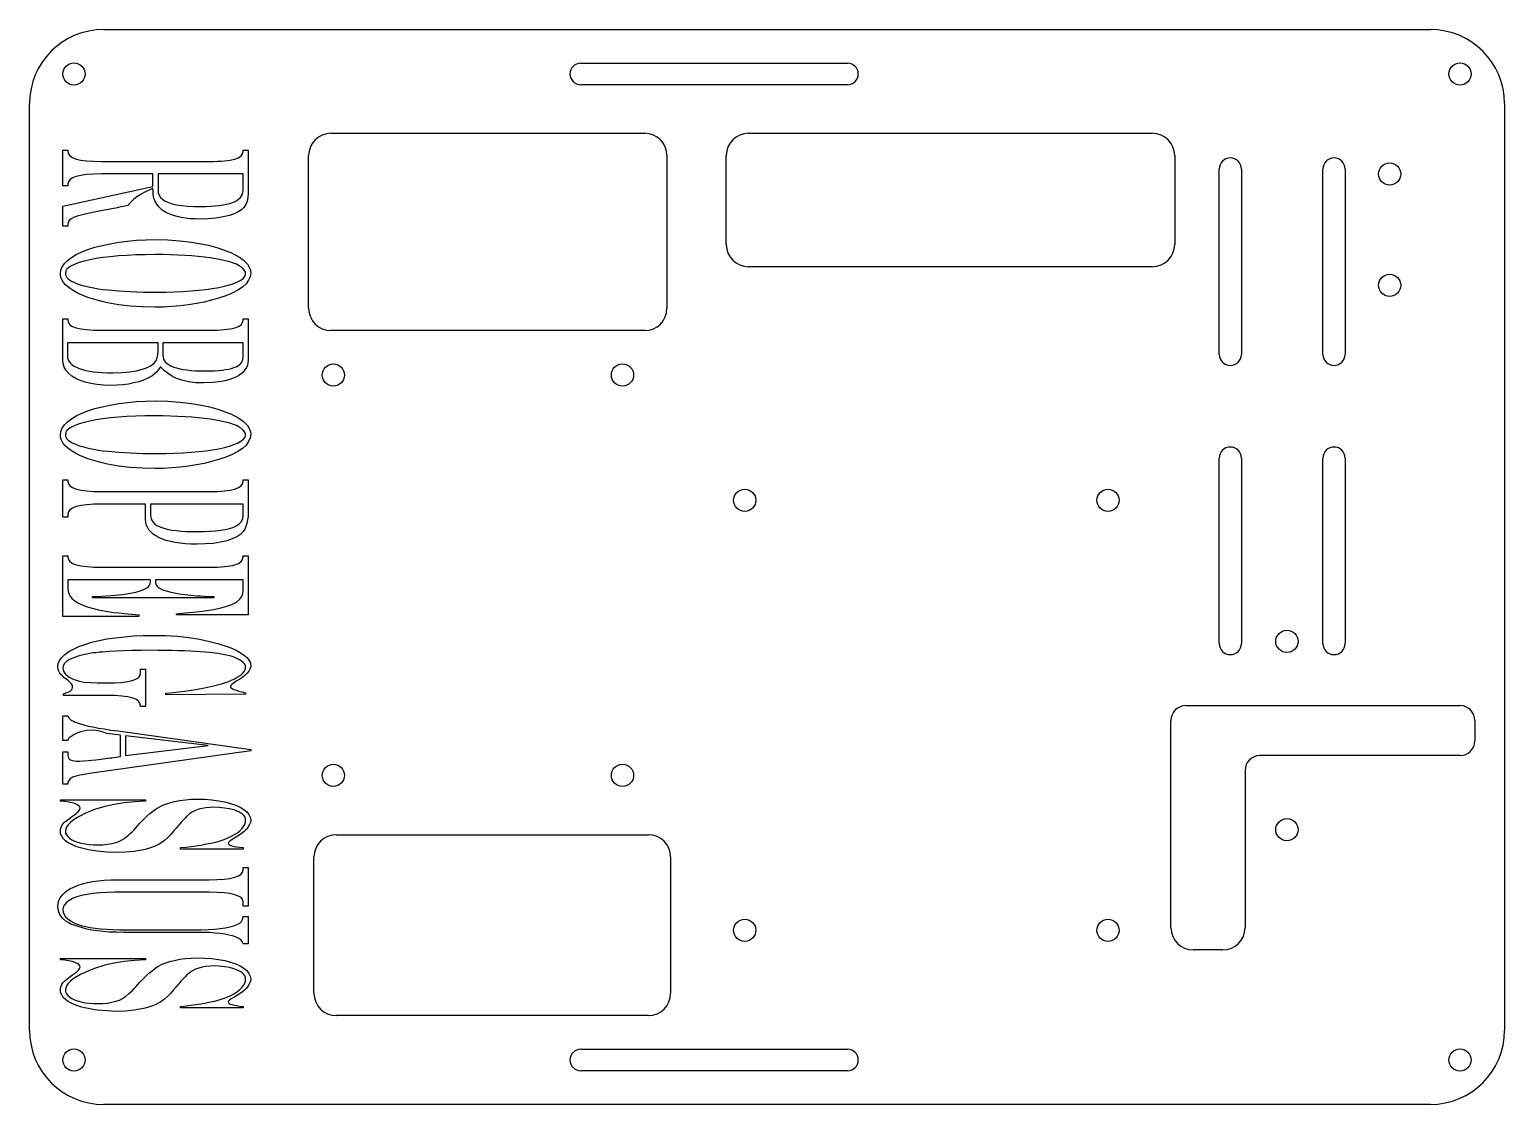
# Model space of a CAD drawing. Header units: millimetres. Extents: x -121 to 78, y -54 to 91.
import ezdxf

# ---------------------------------------------------------------- set-up
doc = ezdxf.new("R2010")
doc.units = ezdxf.units.MM

msp = doc.modelspace()

# ---------------------------------------------------------------- linework, layer by layer
at = {"color": 7, "linetype": 'Continuous', "lineweight": 25}
for p, q in [((-110.89, 91.2), (68.11, 91.2)), ((-46.53, 86.65), (-10.53, 86.65)), ((-10.53, 83.75), (-46.53, 83.75)), ((-120.89, -43.8), (-120.89, 81.2)), ((78.11, 81.2), (78.11, -43.8)), ((-80.23, 77.2), (-37.89, 77.2)), ((-23.89, 77.2), (30.61, 77.2)), ((-83.23, 53.59), (-83.23, 74.2)), ((-34.89, 74.2), (-34.89, 53.59)), ((-26.89, 62.2), (-26.89, 74.2)), ((33.61, 74.2), (33.61, 62.2)), ((39.61, 47.38), (39.61, 72.38)), ((42.61, 72.38), (42.61, 47.38)), ((53.61, 47.38), (53.61, 72.38)), ((56.61, 72.38), (56.61, 47.38)), ((30.61, 59.2), (-23.89, 59.2)), ((-37.89, 50.59), (-80.23, 50.59)), ((39.61, 8.38), (39.61, 33.38)), ((42.61, 33.38), (42.61, 8.38)), ((53.61, 8.38), (53.61, 33.38)), ((56.61, 33.38), (56.61, 8.38)), ((35.11, 0), (72.11, 0)), ((33.11, -29.96), (33.11, -2)), ((74.11, -2), (74.11, -4.74)), ((72.11, -6.74), (45.11, -6.74)), ((43.11, -8.74), (43.11, -29.96)), ((-79.51, -17.41), (-37.39, -17.41)), ((-82.51, -38.8), (-82.51, -20.41)), ((-34.39, -20.41), (-34.39, -38.8)), ((40.11, -32.96), (36.11, -32.96)), ((-37.39, -41.8), (-79.51, -41.8)), ((-46.53, -46.35), (-10.53, -46.35)), ((-10.53, -49.25), (-46.53, -49.25)), ((68.11, -53.8), (-110.89, -53.8))]:
    msp.add_line(p, q, dxfattribs=at)
at = {"color": 7, "linetype": 'Continuous', "flags": 128}
for points in [[(-104.23, 70.01), (-104.23, 71.71), (-104.23, 71.71), (-111.19, 71.71), (-111.19, 71.71), (-112.26, 71.69), (-113.18, 71.63), (-113.96, 71.52), (-114.6, 71.37), (-115.09, 71.18), (-115.44, 70.94), (-115.65, 70.66), (-115.72, 70.33), (-115.72, 70.33), (-115.72, 70.11), (-115.72, 70.11), (-116.39, 70.11), (-116.39, 70.11), (-116.39, 74.94), (-116.39, 74.94), (-115.72, 74.94), (-115.72, 74.94), (-115.72, 74.74), (-115.72, 74.74), (-115.65, 74.43), (-115.44, 74.15), (-115.09, 73.92), (-114.6, 73.73), (-113.96, 73.59), (-113.18, 73.49), (-112.25, 73.42), (-111.17, 73.4), (-111.17, 73.4), (-96.61, 73.4), (-96.61, 73.4), (-96.05, 73.41), (-95.52, 73.42), (-95.04, 73.45), (-94.59, 73.49), (-94.18, 73.53), (-93.81, 73.59), (-93.48, 73.65), (-93.18, 73.73), (-92.69, 73.91), (-92.35, 74.15), (-92.14, 74.42), (-92.07, 74.74), (-92.07, 74.74), (-92.07, 74.94), (-92.07, 74.94), (-91.39, 74.94), (-91.39, 74.94), (-91.39, 69.1), (-91.39, 69.1), (-91.43, 68.54), (-91.53, 68.04), (-91.72, 67.59), (-91.97, 67.21), (-92.31, 66.88), (-92.75, 66.59), (-93.28, 66.33), (-93.92, 66.11), (-93.92, 66.11), (-94.76, 65.91), (-95.75, 65.76), (-96.81, 65.66), (-97.85, 65.63), (-97.85, 65.63), (-98.54, 65.64), (-99.2, 65.68), (-99.83, 65.75), (-100.41, 65.84), (-100.97, 65.96), (-101.48, 66.1), (-101.97, 66.27), (-102.42, 66.47), (-102.42, 66.47), (-102.98, 66.85), (-103.48, 67.34), (-103.88, 67.9), (-104.12, 68.44), (-104.12, 68.44), (-104.17, 68.69), (-104.2, 68.99), (-104.22, 69.34), (-104.23, 69.75), (-104.23, 69.75), (-104.3, 69.75), (-104.3, 69.75), (-104.74, 69.54), (-105.15, 69.34), (-105.51, 69.15), (-105.83, 68.97), (-106.39, 68.61), (-106.86, 68.25), (-107.25, 67.87), (-107.61, 67.44), (-107.61, 67.44), (-108.5, 67.26), (-108.5, 67.26), (-108.91, 67.18), (-109.25, 67.12), (-109.54, 67.06), (-109.79, 67.01), (-110.25, 66.93), (-110.76, 66.83), (-110.76, 66.83), (-111.5, 66.69), (-112.18, 66.55), (-112.81, 66.42), (-113.39, 66.29), (-113.91, 66.16), (-114.34, 66.05), (-114.69, 65.95), (-114.95, 65.86), (-114.95, 65.86), (-115.28, 65.67), (-115.53, 65.45), (-115.67, 65.19), (-115.72, 64.89), (-115.72, 64.89), (-115.72, 64.68), (-115.72, 64.68), (-116.39, 64.68), (-116.39, 64.68), (-116.39, 67.38), (-116.39, 67.38), (-104.23, 70.01)], [(-103.55, 71.71), (-103.55, 69.55), (-103.55, 69.55), (-103.52, 69.19), (-103.4, 68.86), (-103.2, 68.56), (-102.94, 68.3), (-102.58, 68.06), (-102.15, 67.87), (-101.64, 67.7), (-101.05, 67.56), (-100.36, 67.46), (-99.59, 67.38), (-98.73, 67.34), (-97.78, 67.32), (-97.78, 67.32), (-97.09, 67.33), (-96.44, 67.36), (-95.84, 67.4), (-95.28, 67.46), (-94.77, 67.54), (-94.3, 67.63), (-93.88, 67.74), (-93.5, 67.87), (-93.16, 68.02), (-92.87, 68.18), (-92.63, 68.36), (-92.43, 68.56), (-92.27, 68.77), (-92.16, 69), (-92.09, 69.26), (-92.07, 69.52), (-92.07, 69.52), (-92.07, 71.71), (-92.07, 71.71), (-103.55, 71.71)], [(-91.05, 58.37), (-91.12, 57.86), (-91.33, 57.37), (-91.68, 56.91), (-92.17, 56.46), (-92.78, 56.04), (-93.53, 55.64), (-94.41, 55.28), (-95.41, 54.95), (-95.41, 54.95), (-96.34, 54.67), (-97.32, 54.44), (-98.35, 54.22), (-99.43, 54.05), (-100.54, 53.91), (-101.67, 53.82), (-102.81, 53.76), (-103.96, 53.74), (-103.96, 53.74), (-105.66, 53.78), (-107.3, 53.89), (-108.87, 54.08), (-110.37, 54.34), (-111.09, 54.5), (-111.76, 54.67), (-112.4, 54.86), (-113, 55.06), (-113.56, 55.27), (-114.08, 55.5), (-114.57, 55.73), (-115.02, 55.99), (-115.42, 56.25), (-115.77, 56.52), (-116.06, 56.8), (-116.3, 57.08), (-116.49, 57.37), (-116.62, 57.66), (-116.7, 57.96), (-116.73, 58.27), (-116.73, 58.27), (-116.67, 58.73), (-116.49, 59.19), (-116.18, 59.63), (-115.76, 60.05), (-115.22, 60.45), (-114.59, 60.83), (-113.85, 61.19), (-113.01, 61.51), (-112.08, 61.82), (-111.08, 62.08), (-110, 62.31), (-108.86, 62.5), (-107.66, 62.66), (-106.44, 62.77), (-105.18, 62.84), (-103.91, 62.86), (-103.91, 62.86), (-102.22, 62.82), (-100.59, 62.71), (-99.02, 62.52), (-97.51, 62.25), (-96.79, 62.09), (-96.1, 61.92), (-95.46, 61.73), (-94.84, 61.53), (-94.27, 61.32), (-93.75, 61.1), (-93.25, 60.86), (-92.8, 60.61), (-92.39, 60.35), (-92.03, 60.08), (-91.73, 59.81), (-91.49, 59.54), (-91.3, 59.25), (-91.16, 58.97), (-91.08, 58.67), (-91.05, 58.37)], [(-91.73, 58.24), (-91.77, 58.47), (-91.87, 58.71), (-92.05, 58.92), (-92.29, 59.14), (-92.59, 59.34), (-92.96, 59.53), (-93.38, 59.69), (-93.86, 59.85), (-93.86, 59.85), (-94.44, 60), (-95.08, 60.14), (-95.76, 60.27), (-96.5, 60.39), (-97.29, 60.49), (-98.12, 60.58), (-98.99, 60.65), (-99.91, 60.72), (-100.86, 60.77), (-101.86, 60.81), (-102.89, 60.83), (-103.95, 60.83), (-103.95, 60.83), (-105.28, 60.82), (-106.55, 60.79), (-107.75, 60.73), (-108.9, 60.65), (-109.98, 60.55), (-110.98, 60.44), (-111.9, 60.3), (-112.75, 60.14), (-113.5, 59.96), (-114.17, 59.77), (-114.73, 59.56), (-115.21, 59.34), (-115.58, 59.1), (-115.84, 58.85), (-116, 58.58), (-116.05, 58.3), (-116.05, 58.3), (-116.03, 58.11), (-115.96, 57.93), (-115.84, 57.75), (-115.68, 57.58), (-115.47, 57.41), (-115.21, 57.25), (-114.91, 57.1), (-114.56, 56.95), (-114.17, 56.82), (-113.74, 56.68), (-113.27, 56.56), (-112.75, 56.45), (-112.2, 56.34), (-111.61, 56.24), (-110.97, 56.15), (-110.3, 56.07), (-108.85, 55.94), (-107.27, 55.85), (-105.56, 55.79), (-103.72, 55.77), (-103.72, 55.77), (-102.51, 55.78), (-101.33, 55.81), (-100.2, 55.86), (-99.1, 55.94), (-98.06, 56.03), (-97.09, 56.14), (-96.19, 56.27), (-95.36, 56.42), (-94.6, 56.58), (-93.92, 56.76), (-93.33, 56.96), (-92.82, 57.18), (-92.82, 57.18), (-92.38, 57.41), (-92.03, 57.68), (-91.8, 57.97), (-91.73, 58.24)], [(-91.39, 52.19), (-91.39, 46.58), (-91.39, 46.58), (-91.42, 46.25), (-91.5, 45.92), (-91.63, 45.61), (-91.82, 45.29), (-92.06, 45), (-92.33, 44.75), (-92.63, 44.52), (-92.97, 44.33), (-92.97, 44.33), (-93.4, 44.15), (-93.87, 43.99), (-94.38, 43.85), (-94.94, 43.73), (-96.14, 43.57), (-97.42, 43.52), (-97.42, 43.52), (-98.46, 43.56), (-99.43, 43.69), (-100.32, 43.9), (-101.15, 44.19), (-101.15, 44.19), (-101.73, 44.47), (-102.2, 44.78), (-102.66, 45.16), (-103.17, 45.67), (-103.17, 45.67), (-103.24, 45.67), (-103.24, 45.67), (-103.49, 45.32), (-103.77, 45), (-104.08, 44.71), (-104.4, 44.46), (-104.4, 44.46), (-104.93, 44.16), (-105.51, 43.91), (-106.13, 43.69), (-106.8, 43.52), (-107.52, 43.37), (-108.29, 43.28), (-109.1, 43.22), (-109.96, 43.2), (-109.96, 43.2), (-110.91, 43.23), (-111.79, 43.3), (-112.61, 43.43), (-113.37, 43.62), (-114.05, 43.85), (-114.65, 44.12), (-115.17, 44.44), (-115.6, 44.81), (-115.95, 45.22), (-116.2, 45.65), (-116.34, 46.13), (-116.39, 46.64), (-116.39, 46.64), (-116.39, 52.19), (-116.39, 52.19), (-115.72, 52.19), (-115.72, 52.19), (-115.72, 51.97), (-115.72, 51.97), (-115.65, 51.66), (-115.44, 51.38), (-115.09, 51.15), (-114.6, 50.96), (-113.97, 50.82), (-113.19, 50.72), (-112.25, 50.65), (-111.18, 50.63), (-111.18, 50.63), (-96.64, 50.63), (-96.64, 50.63), (-96.08, 50.64), (-95.56, 50.65), (-95.07, 50.68), (-94.62, 50.72), (-94.21, 50.76), (-93.83, 50.82), (-93.5, 50.88), (-93.2, 50.96), (-92.7, 51.15), (-92.35, 51.38), (-92.14, 51.66), (-92.07, 51.97), (-92.07, 51.97), (-92.07, 52.19), (-92.07, 52.19), (-91.39, 52.19)], [(-103.55, 48.94), (-115.78, 48.94), (-115.78, 48.94), (-115.78, 47.18), (-115.78, 47.18), (-115.76, 46.91), (-115.68, 46.66), (-115.56, 46.42), (-115.38, 46.2), (-115.16, 46), (-114.89, 45.81), (-114.56, 45.64), (-114.18, 45.48), (-113.76, 45.34), (-113.3, 45.22), (-112.79, 45.12), (-112.24, 45.04), (-111.66, 44.97), (-111.02, 44.92), (-110.35, 44.9), (-109.63, 44.89), (-109.63, 44.89), (-108.44, 44.92), (-107.37, 45.01), (-106.44, 45.16), (-105.63, 45.37), (-105.63, 45.37), (-105.09, 45.56), (-104.64, 45.77), (-104.28, 46), (-104.01, 46.26), (-103.81, 46.55), (-103.66, 46.9), (-103.58, 47.32), (-103.55, 47.8), (-103.55, 47.8), (-103.55, 48.94)], [(-92.07, 48.94), (-102.88, 48.94), (-102.88, 48.94), (-102.88, 47.24), (-102.88, 47.24), (-102.86, 46.99), (-102.79, 46.75), (-102.68, 46.53), (-102.52, 46.32), (-102.32, 46.14), (-102.07, 45.96), (-101.78, 45.81), (-101.44, 45.67), (-101.06, 45.55), (-100.63, 45.44), (-100.16, 45.35), (-99.65, 45.28), (-99.09, 45.22), (-98.48, 45.18), (-97.83, 45.16), (-97.13, 45.15), (-97.13, 45.15), (-96.51, 45.15), (-95.93, 45.17), (-95.39, 45.21), (-94.89, 45.26), (-94.43, 45.32), (-94.02, 45.39), (-93.64, 45.48), (-93.31, 45.59), (-93.02, 45.71), (-92.77, 45.84), (-92.55, 46), (-92.38, 46.16), (-92.24, 46.34), (-92.15, 46.53), (-92.09, 46.75), (-92.07, 46.97), (-92.07, 46.97), (-92.07, 48.94)], [(-91.05, 36.62), (-91.12, 36.11), (-91.33, 35.61), (-91.68, 35.15), (-92.17, 34.7), (-92.78, 34.28), (-93.53, 33.89), (-94.41, 33.52), (-95.41, 33.19), (-95.41, 33.19), (-96.34, 32.92), (-97.32, 32.68), (-98.35, 32.47), (-99.43, 32.29), (-100.54, 32.16), (-101.67, 32.06), (-102.81, 32), (-103.96, 31.98), (-103.96, 31.98), (-105.66, 32.02), (-107.3, 32.14), (-108.87, 32.32), (-110.37, 32.58), (-111.09, 32.74), (-111.76, 32.92), (-112.4, 33.1), (-113, 33.3), (-113.56, 33.51), (-114.08, 33.74), (-114.57, 33.98), (-115.02, 34.23), (-115.42, 34.5), (-115.77, 34.76), (-116.06, 35.04), (-116.3, 35.32), (-116.49, 35.61), (-116.62, 35.9), (-116.7, 36.21), (-116.73, 36.51), (-116.73, 36.51), (-116.67, 36.98), (-116.49, 37.43), (-116.18, 37.87), (-115.76, 38.29), (-115.22, 38.7), (-114.59, 39.08), (-113.85, 39.43), (-113.01, 39.76), (-112.08, 40.06), (-111.08, 40.32), (-110, 40.55), (-108.86, 40.75), (-107.66, 40.9), (-106.44, 41.01), (-105.18, 41.08), (-103.91, 41.1), (-103.91, 41.1), (-102.22, 41.07), (-100.59, 40.95), (-99.02, 40.76), (-97.51, 40.49), (-96.79, 40.33), (-96.1, 40.16), (-95.46, 39.97), (-94.84, 39.77), (-94.27, 39.56), (-93.75, 39.34), (-93.25, 39.1), (-92.8, 38.85), (-92.39, 38.59), (-92.03, 38.32), (-91.73, 38.05), (-91.49, 37.78), (-91.3, 37.49), (-91.16, 37.21), (-91.08, 36.91), (-91.05, 36.62)], [(-91.73, 36.49), (-91.77, 36.72), (-91.87, 36.95), (-92.05, 37.17), (-92.29, 37.38), (-92.59, 37.58), (-92.96, 37.77), (-93.38, 37.94), (-93.86, 38.09), (-93.86, 38.09), (-94.44, 38.24), (-95.08, 38.39), (-95.76, 38.51), (-96.5, 38.63), (-97.29, 38.73), (-98.12, 38.82), (-98.99, 38.9), (-99.91, 38.96), (-100.86, 39.01), (-101.86, 39.05), (-102.89, 39.07), (-103.95, 39.08), (-103.95, 39.08), (-105.28, 39.07), (-106.55, 39.03), (-107.75, 38.98), (-108.9, 38.9), (-109.98, 38.8), (-110.98, 38.68), (-111.9, 38.54), (-112.75, 38.38), (-113.5, 38.21), (-114.17, 38.02), (-114.73, 37.8), (-115.21, 37.58), (-115.58, 37.35), (-115.84, 37.09), (-116, 36.82), (-116.05, 36.54), (-116.05, 36.54), (-116.03, 36.35), (-115.96, 36.17), (-115.84, 35.99), (-115.68, 35.82), (-115.47, 35.66), (-115.21, 35.5), (-114.91, 35.35), (-114.56, 35.2), (-114.17, 35.06), (-113.74, 34.93), (-113.27, 34.8), (-112.75, 34.69), (-112.2, 34.58), (-111.61, 34.48), (-110.97, 34.39), (-110.3, 34.32), (-108.85, 34.18), (-107.27, 34.09), (-105.56, 34.03), (-103.72, 34.01), (-103.72, 34.01), (-102.51, 34.02), (-101.33, 34.05), (-100.2, 34.1), (-99.1, 34.18), (-98.06, 34.27), (-97.09, 34.38), (-96.19, 34.51), (-95.36, 34.66), (-94.6, 34.83), (-93.92, 35.01), (-93.33, 35.21), (-92.82, 35.42), (-92.82, 35.42), (-92.38, 35.66), (-92.03, 35.93), (-91.8, 36.21), (-91.73, 36.49)], [(-91.39, 30.46), (-91.39, 25.93), (-91.39, 25.93), (-91.41, 25.5), (-91.49, 25.04), (-91.59, 24.58), (-91.71, 24.16), (-91.86, 23.81), (-92.03, 23.52), (-92.03, 23.52), (-92.4, 23.13), (-92.91, 22.78), (-93.53, 22.48), (-94.28, 22.23), (-95.14, 22.03), (-96.1, 21.89), (-97.16, 21.81), (-98.31, 21.78), (-98.31, 21.78), (-99.11, 21.8), (-99.86, 21.84), (-100.58, 21.91), (-101.25, 22), (-101.86, 22.13), (-102.43, 22.28), (-102.95, 22.46), (-103.42, 22.66), (-103.84, 22.89), (-104.2, 23.14), (-104.52, 23.42), (-104.78, 23.72), (-104.98, 24.05), (-105.13, 24.39), (-105.21, 24.76), (-105.24, 25.14), (-105.24, 25.14), (-105.24, 27.19), (-105.24, 27.19), (-111.15, 27.19), (-111.15, 27.19), (-112.22, 27.16), (-113.15, 27.1), (-113.93, 26.99), (-114.58, 26.84), (-115.07, 26.65), (-115.43, 26.41), (-115.64, 26.13), (-115.72, 25.81), (-115.72, 25.81), (-115.72, 25.43), (-115.72, 25.43), (-116.39, 25.43), (-116.39, 25.43), (-116.39, 30.47), (-116.39, 30.47), (-115.72, 30.47), (-115.72, 30.47), (-115.72, 30.22), (-115.72, 30.22), (-115.64, 29.9), (-115.43, 29.63), (-115.07, 29.4), (-114.57, 29.21), (-113.93, 29.06), (-113.14, 28.96), (-112.21, 28.9), (-111.14, 28.87), (-111.14, 28.87), (-96.61, 28.87), (-96.61, 28.87), (-95.54, 28.9), (-94.62, 28.96), (-93.84, 29.06), (-93.2, 29.21), (-92.71, 29.4), (-92.35, 29.63), (-92.14, 29.9), (-92.07, 30.22), (-92.07, 30.22), (-92.07, 30.46), (-92.07, 30.46), (-91.39, 30.46)], [(-92.07, 27.19), (-104.57, 27.19), (-104.57, 27.19), (-104.57, 25.67), (-104.57, 25.67), (-104.54, 25.4), (-104.47, 25.14), (-104.35, 24.91), (-104.18, 24.69), (-103.96, 24.49), (-103.7, 24.31), (-103.39, 24.15), (-103.03, 24.01), (-102.62, 23.88), (-102.16, 23.77), (-101.64, 23.68), (-101.07, 23.61), (-100.45, 23.54), (-99.78, 23.5), (-99.06, 23.48), (-98.28, 23.47), (-98.28, 23.47), (-97.38, 23.48), (-96.54, 23.52), (-95.78, 23.57), (-95.1, 23.65), (-94.48, 23.76), (-93.93, 23.89), (-93.45, 24.04), (-93.05, 24.21), (-93.05, 24.21), (-92.6, 24.5), (-92.3, 24.84), (-92.12, 25.24), (-92.07, 25.73), (-92.07, 25.73), (-92.07, 27.19)], [(-91.39, 20.21), (-91.39, 12.24), (-91.39, 12.24), (-101.04, 12.24), (-101.04, 12.24), (-101.04, 12.4), (-101.04, 12.4), (-99.86, 12.5), (-98.83, 12.6), (-97.96, 12.69), (-97.26, 12.78), (-96.03, 12.98), (-94.88, 13.23), (-94.88, 13.23), (-94.26, 13.4), (-93.73, 13.58), (-93.31, 13.76), (-92.97, 13.95), (-92.97, 13.95), (-92.58, 14.3), (-92.29, 14.67), (-92.12, 15.08), (-92.07, 15.53), (-92.07, 15.53), (-92.07, 16.98), (-92.07, 16.98), (-103.89, 16.98), (-103.89, 16.98), (-103.89, 16.59), (-103.89, 16.59), (-103.85, 16.38), (-103.73, 16.18), (-103.54, 15.99), (-103.26, 15.81), (-102.9, 15.64), (-102.47, 15.49), (-101.95, 15.34), (-101.36, 15.21), (-101.36, 15.21), (-100.68, 15.09), (-99.94, 14.98), (-99.13, 14.89), (-98.26, 14.82), (-98.26, 14.82), (-97.84, 14.79), (-97.31, 14.76), (-96.71, 14.73), (-96, 14.7), (-96, 14.7), (-96, 14.52), (-96, 14.52), (-112.4, 14.52), (-112.4, 14.52), (-112.4, 14.7), (-112.4, 14.7), (-111.12, 14.77), (-109.91, 14.85), (-109.35, 14.9), (-108.85, 14.94), (-108.4, 14.99), (-108.01, 15.05), (-107.28, 15.17), (-106.55, 15.32), (-106.55, 15.32), (-106.08, 15.45), (-105.68, 15.59), (-105.34, 15.74), (-105.06, 15.9), (-104.85, 16.07), (-104.69, 16.26), (-104.6, 16.47), (-104.57, 16.68), (-104.57, 16.68), (-104.57, 16.98), (-104.57, 16.98), (-115.72, 16.98), (-115.72, 16.98), (-115.72, 15.77), (-115.72, 15.77), (-115.65, 15.26), (-115.46, 14.8), (-115.12, 14.39), (-114.65, 14.03), (-114.36, 13.86), (-114.03, 13.69), (-113.65, 13.54), (-113.23, 13.38), (-113.23, 13.38), (-112.45, 13.14), (-111.57, 12.92), (-110.61, 12.74), (-109.54, 12.58), (-109.54, 12.58), (-108.85, 12.5), (-108.06, 12.41), (-107.14, 12.33), (-106.12, 12.24), (-106.12, 12.24), (-106.12, 12.04), (-106.12, 12.04), (-116.39, 12.04), (-116.39, 12.04), (-116.39, 20.2), (-116.39, 20.2), (-115.72, 20.21), (-115.72, 20.21), (-115.72, 20.01), (-115.72, 20.01), (-115.64, 19.7), (-115.43, 19.43), (-115.07, 19.19), (-114.57, 19.01), (-113.93, 18.86), (-113.14, 18.76), (-112.21, 18.69), (-111.14, 18.67), (-111.14, 18.67), (-96.61, 18.67), (-96.61, 18.67), (-96.05, 18.68), (-95.52, 18.69), (-95.03, 18.72), (-94.58, 18.76), (-94.18, 18.8), (-93.8, 18.86), (-93.47, 18.92), (-93.18, 19), (-92.69, 19.18), (-92.34, 19.42), (-92.14, 19.69), (-92.07, 20.01), (-92.07, 20.01), (-92.07, 20.21), (-92.07, 20.21), (-91.39, 20.21)], [(-91.73, 1.74), (-91.73, 1.53), (-91.73, 1.53), (-102.48, 1.47), (-102.48, 1.47), (-102.48, 1.66), (-102.48, 1.66), (-101.55, 1.75), (-100.71, 1.85), (-99.97, 1.93), (-99.34, 2.02), (-98.24, 2.2), (-97.29, 2.39), (-97.29, 2.39), (-96.07, 2.65), (-94.99, 2.94), (-94.04, 3.27), (-93.22, 3.63), (-92.87, 3.82), (-92.57, 4.01), (-92.31, 4.2), (-92.1, 4.39), (-91.94, 4.59), (-91.82, 4.78), (-91.75, 4.98), (-91.73, 5.18), (-91.73, 5.18), (-91.76, 5.39), (-91.86, 5.59), (-92.03, 5.79), (-92.27, 6), (-92.56, 6.19), (-92.9, 6.37), (-93.28, 6.53), (-93.7, 6.66), (-93.7, 6.66), (-94.52, 6.85), (-95.48, 7.02), (-96.58, 7.16), (-97.82, 7.27), (-98.5, 7.31), (-99.22, 7.35), (-100, 7.38), (-100.82, 7.41), (-101.69, 7.43), (-102.61, 7.44), (-103.58, 7.45), (-104.59, 7.46), (-104.59, 7.46), (-105.82, 7.45), (-107.05, 7.42), (-108.2, 7.39), (-109.22, 7.34), (-110.15, 7.29), (-111.06, 7.22), (-111.5, 7.19), (-111.89, 7.14), (-112.24, 7.1), (-112.55, 7.06), (-112.55, 7.06), (-113.42, 6.9), (-114.17, 6.71), (-114.83, 6.5), (-115.39, 6.25), (-115.84, 5.98), (-116.15, 5.69), (-116.33, 5.39), (-116.39, 5.07), (-116.39, 5.07), (-116.36, 4.86), (-116.3, 4.65), (-116.17, 4.44), (-116.01, 4.22), (-115.56, 3.85), (-115, 3.55), (-115, 3.55), (-114.34, 3.34), (-113.58, 3.18), (-112.71, 3.1), (-111.75, 3.06), (-111.75, 3.06), (-110.46, 3.06), (-110.46, 3.06), (-109.39, 3.08), (-108.47, 3.14), (-107.69, 3.24), (-107.05, 3.38), (-106.56, 3.55), (-106.2, 3.77), (-105.99, 4.02), (-105.92, 4.32), (-105.92, 4.32), (-105.92, 4.92), (-105.92, 4.92), (-105.24, 4.92), (-105.24, 4.92), (-105.24, -0.14), (-105.24, -0.14), (-105.92, -0.14), (-105.92, -0.14), (-105.92, 0.03), (-105.92, 0.03), (-105.99, 0.35), (-106.2, 0.62), (-106.55, 0.86), (-107.04, 1.04), (-107.67, 1.19), (-108.45, 1.29), (-109.38, 1.35), (-110.46, 1.37), (-110.46, 1.37), (-116.32, 1.37), (-116.32, 1.37), (-116.32, 1.59), (-116.32, 1.59), (-115.97, 1.71), (-115.69, 1.82), (-115.47, 1.92), (-115.32, 2.02), (-115.13, 2.22), (-115.07, 2.48), (-115.07, 2.48), (-115.11, 2.71), (-115.22, 2.93), (-115.32, 3.04), (-115.46, 3.18), (-115.65, 3.33), (-115.87, 3.51), (-115.87, 3.51), (-116.2, 3.77), (-116.46, 4.01), (-116.67, 4.21), (-116.82, 4.39), (-117, 4.76), (-117.07, 5.21), (-117.07, 5.21), (-117.01, 5.66), (-116.83, 6.08), (-116.53, 6.5), (-116.12, 6.9), (-115.59, 7.28), (-114.97, 7.63), (-114.24, 7.96), (-113.41, 8.26), (-112.5, 8.54), (-111.51, 8.78), (-110.44, 8.99), (-109.3, 9.16), (-108.09, 9.3), (-106.84, 9.4), (-105.54, 9.46), (-104.2, 9.48), (-104.2, 9.48), (-102.56, 9.45), (-100.94, 9.35), (-99.39, 9.18), (-97.95, 8.96), (-96.61, 8.67), (-95.33, 8.33), (-95.33, 8.33), (-94.67, 8.13), (-94.07, 7.92), (-93.52, 7.7), (-93.02, 7.47), (-92.58, 7.23), (-92.19, 6.98), (-91.86, 6.73), (-91.57, 6.47), (-91.34, 6.2), (-91.18, 5.94), (-91.08, 5.68), (-91.05, 5.41), (-91.05, 5.41), (-91.08, 5.15), (-91.17, 4.9), (-91.31, 4.64), (-91.52, 4.39), (-91.78, 4.13), (-92.12, 3.86), (-92.53, 3.58), (-93.01, 3.29), (-93.01, 3.29), (-93.35, 3.05), (-93.6, 2.86), (-93.75, 2.7), (-93.79, 2.58), (-93.79, 2.58), (-93.76, 2.48), (-93.67, 2.38), (-93.52, 2.28), (-93.31, 2.18), (-93.03, 2.08), (-92.67, 1.97), (-92.24, 1.85), (-91.73, 1.74)], [(-91.05, -5.92), (-91.05, -6.1), (-91.05, -6.1), (-112.8, -9.17), (-112.8, -9.17), (-113.29, -9.24), (-113.73, -9.32), (-114.12, -9.4), (-114.47, -9.49), (-114.78, -9.58), (-115.04, -9.67), (-115.26, -9.78), (-115.42, -9.88), (-115.64, -10.13), (-115.72, -10.41), (-115.72, -10.41), (-115.72, -10.6), (-115.72, -10.6), (-116.39, -10.6), (-116.39, -10.6), (-116.39, -6.22), (-116.39, -6.22), (-115.72, -6.22), (-115.72, -6.22), (-115.72, -6.73), (-115.72, -6.73), (-115.69, -6.91), (-115.62, -7.07), (-115.5, -7.2), (-115.34, -7.3), (-115.12, -7.38), (-114.84, -7.43), (-114.53, -7.47), (-114.15, -7.48), (-114.15, -7.48), (-113.6, -7.46), (-112.94, -7.41), (-112.52, -7.36), (-111.94, -7.29), (-111.22, -7.21), (-110.36, -7.1), (-110.36, -7.1), (-110.22, -7.08), (-110.01, -7.05), (-109.77, -7.02), (-109.53, -6.99), (-109.53, -6.99), (-108.62, -6.88), (-108.62, -6.88), (-108.62, -3.98), (-108.62, -3.98), (-110.47, -3.76), (-110.47, -3.76), (-110.94, -3.57), (-111.42, -3.43), (-111.89, -3.34), (-112.37, -3.32), (-112.37, -3.32), (-113.19, -3.37), (-113.99, -3.54), (-114.37, -3.66), (-114.69, -3.79), (-114.97, -3.94), (-115.2, -4.1), (-115.2, -4.1), (-115.44, -4.25), (-115.58, -4.37), (-115.66, -4.52), (-115.72, -4.71), (-115.72, -4.71), (-116.39, -4.71), (-116.39, -4.71), (-116.39, -1.38), (-116.39, -1.38), (-115.72, -1.38), (-115.72, -1.38), (-115.55, -1.68), (-115.32, -1.9), (-115.17, -2), (-114.97, -2.1), (-114.72, -2.21), (-114.43, -2.33), (-114.43, -2.33), (-114.03, -2.47), (-113.54, -2.61), (-112.98, -2.75), (-112.33, -2.88), (-111.6, -3.02), (-110.8, -3.15), (-109.91, -3.29), (-108.94, -3.42), (-108.94, -3.42), (-91.05, -5.92)], [(-96.8, -5.4), (-107.94, -4.09), (-107.94, -4.09), (-107.94, -6.72), (-107.94, -6.72), (-96.8, -5.4)], [(-92.07, -19.15), (-92.07, -19.34), (-92.07, -19.34), (-100.51, -19.34), (-100.51, -19.34), (-100.51, -19.15), (-100.51, -19.15), (-99.77, -19.07), (-99.07, -18.98), (-98.41, -18.89), (-97.79, -18.8), (-97.22, -18.7), (-96.69, -18.6), (-96.2, -18.5), (-95.75, -18.4), (-95.75, -18.4), (-95.18, -18.23), (-94.63, -18.05), (-94.13, -17.85), (-93.66, -17.63), (-93.23, -17.39), (-92.85, -17.14), (-92.53, -16.88), (-92.25, -16.6), (-92.02, -16.31), (-91.86, -16.02), (-91.76, -15.73), (-91.73, -15.44), (-91.73, -15.44), (-91.76, -15.23), (-91.83, -15.02), (-91.96, -14.83), (-92.14, -14.65), (-92.36, -14.49), (-92.63, -14.34), (-92.95, -14.2), (-93.32, -14.07), (-93.32, -14.07), (-93.92, -13.92), (-94.59, -13.81), (-95.28, -13.73), (-95.94, -13.7), (-95.94, -13.7), (-96.53, -13.72), (-97.08, -13.77), (-97.59, -13.86), (-98.06, -13.98), (-98.06, -13.98), (-98.5, -14.13), (-98.91, -14.34), (-99.31, -14.61), (-99.7, -14.95), (-99.91, -15.16), (-100.13, -15.39), (-100.39, -15.67), (-100.66, -15.99), (-100.66, -15.99), (-100.81, -16.15), (-100.88, -16.25), (-100.88, -16.25), (-101.09, -16.51), (-101.09, -16.51), (-101.45, -16.92), (-101.45, -16.92), (-101.88, -17.41), (-102.29, -17.82), (-102.68, -18.17), (-103.04, -18.45), (-103.41, -18.68), (-103.83, -18.89), (-104.31, -19.08), (-104.85, -19.26), (-104.85, -19.26), (-105.28, -19.39), (-105.75, -19.5), (-106.26, -19.6), (-106.79, -19.68), (-107.94, -19.78), (-109.19, -19.82), (-109.19, -19.82), (-110.46, -19.78), (-111.74, -19.65), (-112.36, -19.56), (-112.94, -19.45), (-113.48, -19.33), (-113.99, -19.19), (-113.99, -19.19), (-114.63, -18.98), (-115.19, -18.75), (-115.66, -18.5), (-116.04, -18.23), (-116.34, -17.93), (-116.55, -17.61), (-116.69, -17.28), (-116.73, -16.92), (-116.73, -16.92), (-116.71, -16.67), (-116.64, -16.42), (-116.53, -16.19), (-116.38, -15.97), (-116.16, -15.74), (-115.87, -15.48), (-115.5, -15.21), (-115.07, -14.91), (-115.07, -14.91), (-114.8, -14.71), (-114.58, -14.54), (-114.41, -14.39), (-114.28, -14.27), (-114.13, -14.05), (-114.07, -13.85), (-114.07, -13.85), (-114.12, -13.67), (-114.25, -13.5), (-114.46, -13.36), (-114.77, -13.22), (-115.15, -13.1), (-115.6, -13), (-116.13, -12.92), (-116.73, -12.87), (-116.73, -12.87), (-116.73, -12.69), (-116.73, -12.69), (-105.24, -12.69), (-105.24, -12.69), (-105.24, -12.87), (-105.24, -12.87), (-106.72, -12.96), (-108.13, -13.11), (-109.47, -13.32), (-110.74, -13.6), (-110.74, -13.6), (-112.14, -14.03), (-113.43, -14.56), (-114.02, -14.85), (-114.54, -15.15), (-114.99, -15.45), (-115.37, -15.75), (-115.67, -16.06), (-115.88, -16.36), (-116.01, -16.66), (-116.05, -16.95), (-116.05, -16.95), (-116.02, -17.19), (-115.91, -17.44), (-115.74, -17.66), (-115.49, -17.89), (-115.18, -18.09), (-114.81, -18.26), (-114.4, -18.41), (-113.92, -18.55), (-113.4, -18.65), (-112.85, -18.72), (-112.26, -18.77), (-111.65, -18.78), (-111.65, -18.78), (-110.99, -18.76), (-110.37, -18.7), (-109.78, -18.6), (-109.23, -18.46), (-109.23, -18.46), (-108.77, -18.29), (-108.35, -18.08), (-107.93, -17.81), (-107.52, -17.47), (-107.3, -17.27), (-107.05, -17.03), (-106.79, -16.76), (-106.51, -16.45), (-106.51, -16.45), (-106.03, -15.92), (-106.03, -15.92), (-105.51, -15.38), (-105.04, -14.93), (-104.64, -14.57), (-104.3, -14.3), (-104.3, -14.3), (-103.65, -13.83), (-103, -13.47), (-102.65, -13.32), (-102.25, -13.18), (-101.82, -13.06), (-101.34, -12.94), (-101.34, -12.94), (-100.62, -12.8), (-99.85, -12.69), (-99.06, -12.63), (-98.23, -12.61), (-98.23, -12.61), (-97.22, -12.63), (-96.27, -12.7), (-95.38, -12.82), (-94.53, -12.98), (-93.76, -13.18), (-93.07, -13.41), (-92.48, -13.68), (-91.98, -14), (-91.57, -14.33), (-91.29, -14.69), (-91.11, -15.06), (-91.05, -15.45), (-91.05, -15.45), (-91.09, -15.75), (-91.2, -16.05), (-91.38, -16.36), (-91.62, -16.67), (-91.95, -16.99), (-92.34, -17.3), (-92.81, -17.62), (-93.34, -17.94), (-93.34, -17.94), (-93.67, -18.15), (-93.9, -18.32), (-94.05, -18.46), (-94.09, -18.56), (-94.09, -18.56), (-94.06, -18.66), (-93.97, -18.75), (-93.81, -18.84), (-93.59, -18.91), (-93.3, -18.98), (-92.95, -19.05), (-92.54, -19.1), (-92.07, -19.15)], [(-91.39, -21.85), (-91.39, -27.03), (-91.39, -27.03), (-92.07, -27.03), (-92.07, -27.03), (-92.07, -26.47), (-92.07, -26.47), (-92.14, -26.16), (-92.35, -25.9), (-92.7, -25.68), (-93.19, -25.5), (-93.83, -25.36), (-94.62, -25.26), (-95.55, -25.2), (-96.64, -25.18), (-96.64, -25.18), (-109.39, -25.18), (-109.39, -25.18), (-110.44, -25.2), (-111.42, -25.25), (-112.32, -25.34), (-113.14, -25.46), (-113.87, -25.62), (-114.52, -25.81), (-115.08, -26.03), (-115.55, -26.28), (-115.92, -26.56), (-116.18, -26.86), (-116.34, -27.2), (-116.39, -27.55), (-116.39, -27.55), (-116.35, -27.87), (-116.23, -28.17), (-116.02, -28.47), (-115.74, -28.75), (-115.38, -29.02), (-114.96, -29.25), (-114.47, -29.47), (-113.93, -29.65), (-113.93, -29.65), (-113.35, -29.79), (-112.72, -29.91), (-112.03, -30.01), (-111.29, -30.09), (-110.49, -30.16), (-109.64, -30.21), (-108.73, -30.24), (-107.77, -30.25), (-107.77, -30.25), (-98.78, -30.25), (-98.78, -30.25), (-97.74, -30.24), (-96.79, -30.21), (-95.93, -30.15), (-95.15, -30.07), (-94.46, -29.97), (-93.86, -29.85), (-93.34, -29.7), (-92.91, -29.53), (-92.91, -29.53), (-92.53, -29.33), (-92.28, -29.11), (-92.14, -28.84), (-92.07, -28.46), (-92.07, -28.46), (-91.39, -28.46), (-91.39, -28.46), (-91.39, -32.13), (-91.39, -32.13), (-92.07, -32.13), (-92.07, -32.13), (-92.19, -31.83), (-92.37, -31.6), (-92.66, -31.4), (-93.09, -31.2), (-93.09, -31.2), (-93.51, -31.06), (-93.99, -30.94), (-94.54, -30.83), (-95.15, -30.74), (-95.83, -30.67), (-96.55, -30.62), (-97.34, -30.6), (-98.18, -30.59), (-98.18, -30.59), (-108.2, -30.59), (-108.2, -30.59), (-109.17, -30.57), (-110.08, -30.54), (-110.94, -30.47), (-111.73, -30.39), (-112.47, -30.28), (-113.14, -30.15), (-113.76, -29.99), (-114.32, -29.8), (-114.32, -29.8), (-114.85, -29.63), (-115.31, -29.46), (-115.68, -29.27), (-115.98, -29.08), (-115.98, -29.08), (-116.45, -28.65), (-116.79, -28.17), (-117, -27.66), (-117.07, -27.11), (-117.07, -27.11), (-117.03, -26.69), (-116.92, -26.3), (-116.74, -25.93), (-116.49, -25.58), (-116.17, -25.24), (-115.79, -24.94), (-115.35, -24.67), (-114.84, -24.44), (-114.84, -24.44), (-114.31, -24.21), (-113.72, -24.02), (-113.07, -23.86), (-112.37, -23.73), (-111.61, -23.62), (-110.81, -23.55), (-109.94, -23.51), (-109.02, -23.49), (-109.02, -23.49), (-96.64, -23.49), (-96.64, -23.49), (-95.57, -23.47), (-94.64, -23.41), (-93.85, -23.3), (-93.21, -23.15), (-92.71, -22.97), (-92.35, -22.74), (-92.14, -22.47), (-92.07, -22.15), (-92.07, -22.15), (-92.07, -21.85), (-92.07, -21.85), (-91.39, -21.85)], [(-92.07, -40.57), (-92.07, -40.76), (-92.07, -40.76), (-100.51, -40.76), (-100.51, -40.76), (-100.51, -40.57), (-100.51, -40.57), (-99.77, -40.49), (-99.07, -40.4), (-98.41, -40.31), (-97.79, -40.22), (-97.22, -40.12), (-96.69, -40.02), (-96.2, -39.92), (-95.75, -39.82), (-95.75, -39.82), (-95.18, -39.65), (-94.63, -39.47), (-94.13, -39.27), (-93.66, -39.05), (-93.23, -38.81), (-92.85, -38.56), (-92.53, -38.3), (-92.25, -38.02), (-92.02, -37.73), (-91.86, -37.44), (-91.76, -37.15), (-91.73, -36.86), (-91.73, -36.86), (-91.76, -36.64), (-91.83, -36.44), (-91.96, -36.25), (-92.14, -36.07), (-92.36, -35.91), (-92.63, -35.76), (-92.95, -35.62), (-93.32, -35.49), (-93.32, -35.49), (-93.92, -35.34), (-94.59, -35.22), (-95.28, -35.15), (-95.94, -35.12), (-95.94, -35.12), (-96.53, -35.14), (-97.08, -35.19), (-97.59, -35.28), (-98.06, -35.4), (-98.06, -35.4), (-98.5, -35.55), (-98.91, -35.76), (-99.31, -36.03), (-99.7, -36.37), (-99.91, -36.58), (-100.13, -36.81), (-100.39, -37.09), (-100.66, -37.41), (-100.66, -37.41), (-100.81, -37.57), (-100.88, -37.67), (-100.88, -37.67), (-101.09, -37.93), (-101.09, -37.93), (-101.45, -38.34), (-101.45, -38.34), (-101.88, -38.82), (-102.29, -39.24), (-102.68, -39.59), (-103.04, -39.86), (-103.41, -40.1), (-103.83, -40.31), (-104.31, -40.5), (-104.85, -40.68), (-104.85, -40.68), (-105.28, -40.81), (-105.75, -40.91), (-106.26, -41.01), (-106.79, -41.09), (-107.94, -41.2), (-109.19, -41.24), (-109.19, -41.24), (-110.46, -41.19), (-111.74, -41.07), (-112.36, -40.98), (-112.94, -40.87), (-113.48, -40.75), (-113.99, -40.61), (-113.99, -40.61), (-114.63, -40.4), (-115.19, -40.17), (-115.66, -39.92), (-116.04, -39.65), (-116.34, -39.35), (-116.55, -39.03), (-116.69, -38.7), (-116.73, -38.34), (-116.73, -38.34), (-116.71, -38.09), (-116.64, -37.84), (-116.53, -37.61), (-116.38, -37.39), (-116.16, -37.16), (-115.87, -36.9), (-115.5, -36.63), (-115.07, -36.33), (-115.07, -36.33), (-114.8, -36.13), (-114.58, -35.96), (-114.41, -35.81), (-114.28, -35.69), (-114.13, -35.47), (-114.07, -35.27), (-114.07, -35.27), (-114.12, -35.09), (-114.25, -34.92), (-114.46, -34.78), (-114.77, -34.64), (-115.15, -34.52), (-115.6, -34.42), (-116.13, -34.34), (-116.73, -34.29), (-116.73, -34.29), (-116.73, -34.1), (-116.73, -34.1), (-105.24, -34.1), (-105.24, -34.1), (-105.24, -34.29), (-105.24, -34.29), (-106.72, -34.38), (-108.13, -34.53), (-109.47, -34.74), (-110.74, -35.02), (-110.74, -35.02), (-112.14, -35.45), (-113.43, -35.98), (-114.02, -36.27), (-114.54, -36.56), (-114.99, -36.87), (-115.37, -37.17), (-115.67, -37.48), (-115.88, -37.78), (-116.01, -38.07), (-116.05, -38.36), (-116.05, -38.36), (-116.02, -38.61), (-115.91, -38.86), (-115.74, -39.08), (-115.49, -39.3), (-115.18, -39.51), (-114.81, -39.68), (-114.4, -39.83), (-113.92, -39.96), (-113.4, -40.07), (-112.85, -40.14), (-112.26, -40.19), (-111.65, -40.2), (-111.65, -40.2), (-110.99, -40.18), (-110.37, -40.12), (-109.78, -40.02), (-109.23, -39.88), (-109.23, -39.88), (-108.77, -39.71), (-108.35, -39.5), (-107.93, -39.23), (-107.52, -38.89), (-107.3, -38.69), (-107.05, -38.45), (-106.79, -38.17), (-106.51, -37.87), (-106.51, -37.87), (-106.03, -37.34), (-106.03, -37.34), (-105.51, -36.8), (-105.04, -36.35), (-104.64, -35.99), (-104.3, -35.72), (-104.3, -35.72), (-103.65, -35.25), (-103, -34.89), (-102.65, -34.74), (-102.25, -34.6), (-101.82, -34.47), (-101.34, -34.36), (-101.34, -34.36), (-100.62, -34.22), (-99.85, -34.11), (-99.06, -34.05), (-98.23, -34.03), (-98.23, -34.03), (-97.22, -34.05), (-96.27, -34.12), (-95.38, -34.24), (-94.53, -34.4), (-93.76, -34.6), (-93.07, -34.83), (-92.48, -35.1), (-91.98, -35.41), (-91.57, -35.75), (-91.29, -36.11), (-91.11, -36.48), (-91.05, -36.87), (-91.05, -36.87), (-91.09, -37.17), (-91.2, -37.47), (-91.38, -37.78), (-91.62, -38.09), (-91.95, -38.41), (-92.34, -38.72), (-92.81, -39.04), (-93.34, -39.36), (-93.34, -39.36), (-93.67, -39.57), (-93.9, -39.74), (-94.05, -39.88), (-94.09, -39.98), (-94.09, -39.98), (-94.06, -40.08), (-93.97, -40.17), (-93.81, -40.25), (-93.59, -40.33), (-93.3, -40.4), (-92.95, -40.47), (-92.54, -40.52), (-92.07, -40.57)]]:
    msp.add_lwpolyline(points, dxfattribs=at)
at = {"color": 7, "linetype": 'Continuous', "lineweight": 25}
for centre in [(-114.89, 85.2), (72.11, 85.2), (62.61, 71.7), (62.61, 56.7), (-79.89, 44.59), (-40.89, 44.59), (-24.39, 27.7), (24.61, 27.7), (48.75, 8.66), (-79.89, -9.41), (-40.89, -9.41), (48.75, -16.74), (-24.39, -30.3), (24.61, -30.3), (-114.89, -47.8), (72.11, -47.8)]:
    msp.add_circle(centre, 1.5, dxfattribs=at)
for centre, radius, start, end in [((-110.89, 81.2), 10, 90, 180), ((68.11, 81.2), 10, 0, 90), ((-46.53, 85.2), 1.45, 90, 270), ((-10.53, 85.2), 1.45, 270, 90), ((-80.23, 74.2), 3, 90, 180), ((-37.89, 74.2), 3, 0, 90), ((-23.89, 74.2), 3, 90, 180), ((30.61, 74.2), 3, 0, 90), ((41.11, 72.38), 1.5, 0, 180), ((55.11, 72.38), 1.5, 0, 180), ((-23.89, 62.2), 3, 180, 270), ((30.61, 62.2), 3, 270, 0), ((-80.23, 53.59), 3, 180, 270), ((-37.89, 53.59), 3, 270, 0), ((41.11, 47.38), 1.5, 180, 0), ((55.11, 47.38), 1.5, 180, 0), ((41.11, 33.38), 1.5, 0, 180), ((55.11, 33.38), 1.5, 0, 180), ((41.11, 8.38), 1.5, 180, 0), ((55.11, 8.38), 1.5, 180, 0), ((35.11, -2), 2, 90, 180), ((72.11, -2), 2, 0, 90), ((72.11, -4.74), 2, 270, 0), ((45.11, -8.74), 2, 90, 180), ((-79.51, -20.41), 3, 90, 180), ((-37.39, -20.41), 3, 0, 90), ((36.11, -29.96), 3, 180, 270), ((40.11, -29.96), 3, 270, 0), ((-79.51, -38.8), 3, 180, 270), ((-37.39, -38.8), 3, 270, 0), ((-110.89, -43.8), 10, 180, 270), ((68.11, -43.8), 10, 270, 0), ((-46.53, -47.8), 1.45, 90, 270), ((-10.53, -47.8), 1.45, 270, 90)]:
    msp.add_arc(centre, radius, start, end, dxfattribs=at)

doc.saveas('drawing.dxf')
